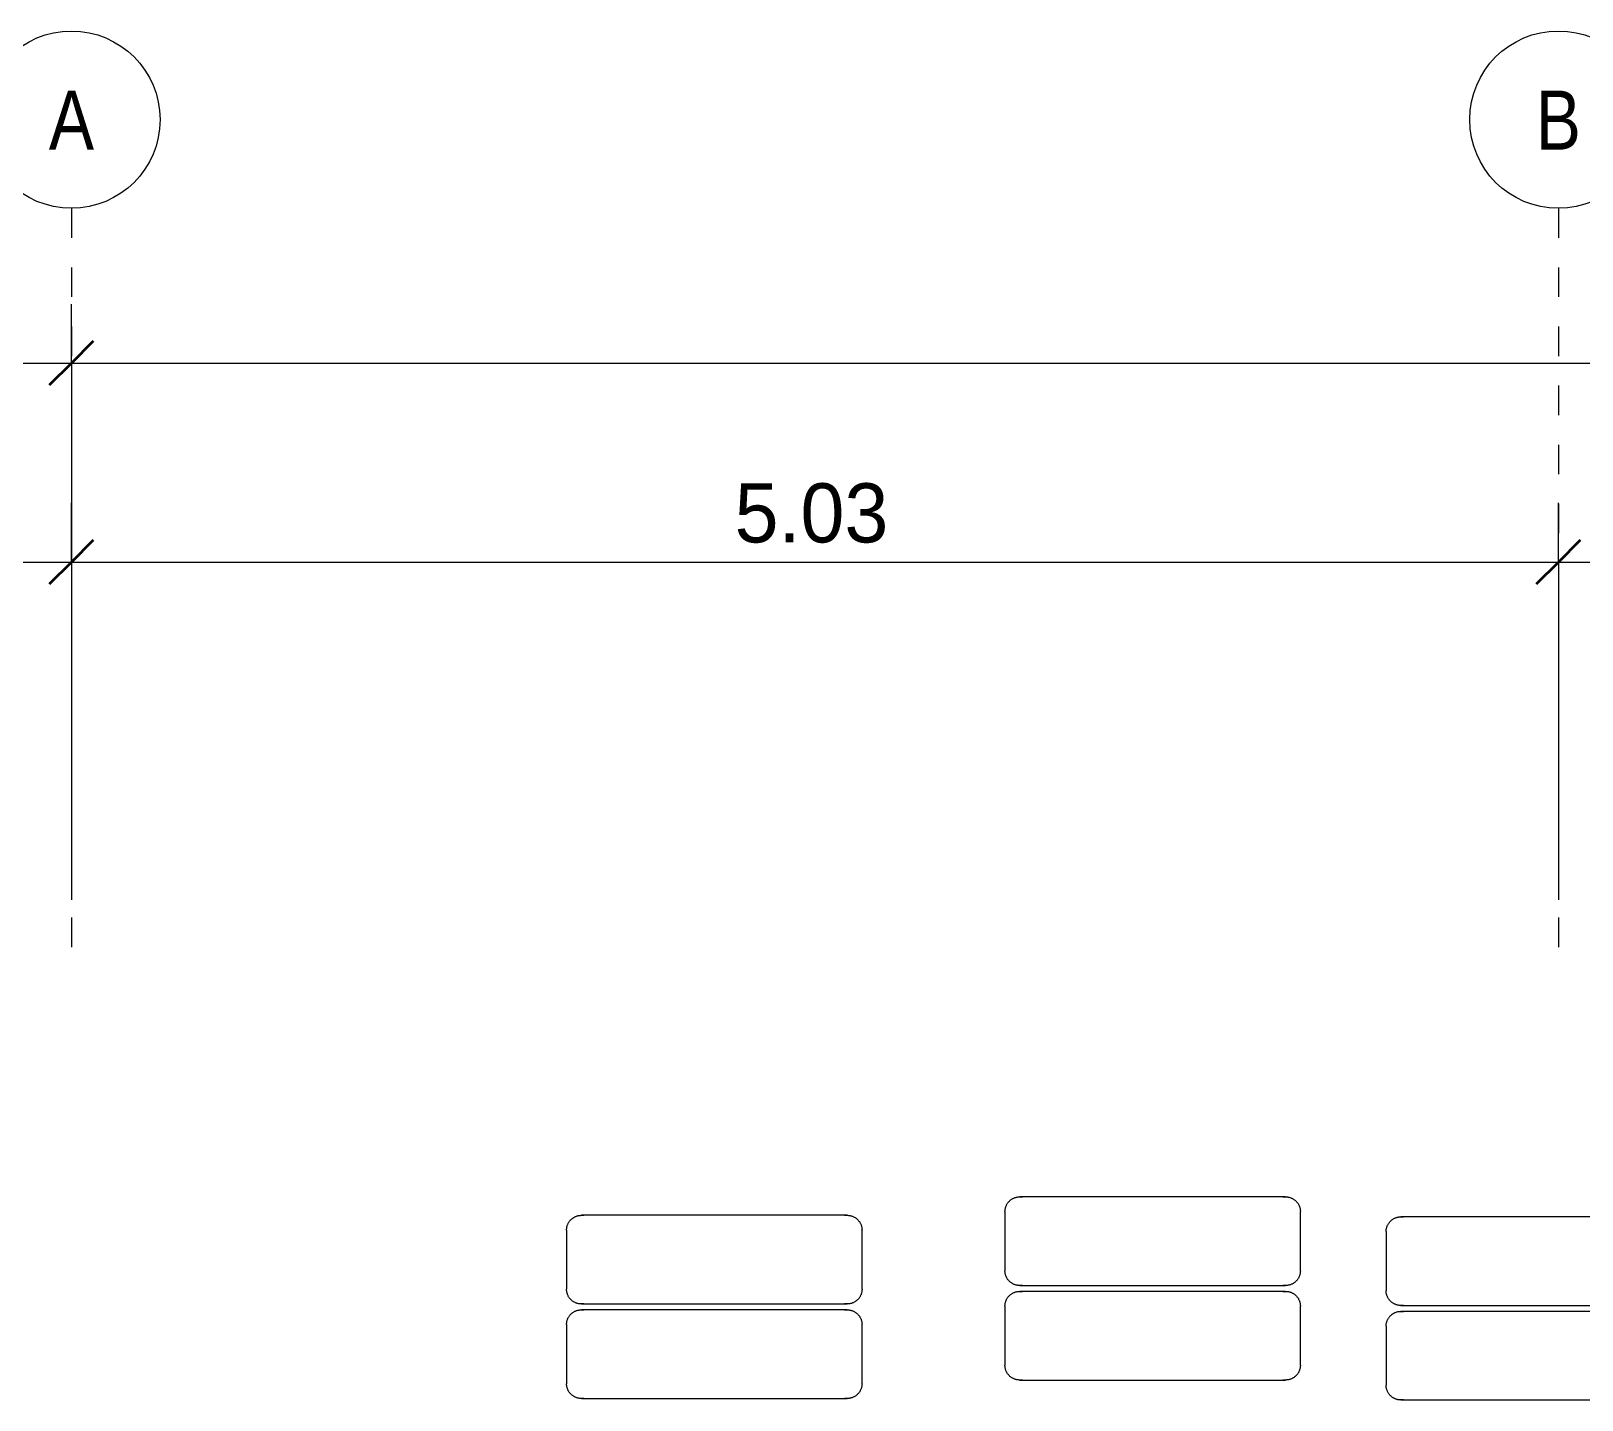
# Model space of a CAD drawing. Header units: metres. Extents: x -3 to 175, y -5 to 18.
# Drawn here: x 24.75 to 30, y 13.33 to 17.96 of the extents above; entities that cross this region are included whole.
import ezdxf

# ---------------------------------------------------------------- set-up
doc = ezdxf.new("R2010")
doc.units = ezdxf.units.M
doc.linetypes.add('Grid Line', pattern=[0.022225, 0.0127, -0.003175, 0.003175, -0.003175])
for name, color, linetype, lineweight in [('A-ANNO-DIMS', 7, 'Continuous', 9), ('A-ANNO-DIMS-100', 7, 'Continuous', 9), ('A-GENM', 7, 'Continuous', 9), ('S-GRID', 7, 'Continuous', 9), ('S-GRID-IDEN', 7, 'Continuous', 9)]:
    doc.layers.add(name, color=color, linetype=linetype, lineweight=lineweight)
doc.styles.add('Century Gothic_1', font='GOTHIC.TTF', dxfattribs={"height": 0.2})
doc.styles.add('Saira Condensed', font='SairaCondensed-Regular.ttf', dxfattribs={"height": 0.2})
doc.dimstyles.new('FCA_N_Cotas_E100', dxfattribs={"dimscale": 0.3048, "dimtxt": 0.208834, "dimasz": 0.492126, "dimexe": 0.656168, "dimexo": 0.656168, "dimgap": 0.032808, "dimtad": 1, "dimrnd": 0.01, "dimzin": 0, "dimdsep": 46, "dimtxsty": 'Century Gothic_1', "dimblk1": 'OBLIQUE', "dimblk2": 'OBLIQUE', "dimsah": 1, "dimcen": 0.09, "dimdle": 0.656168, "dimazin": 2, "dimtfac": 1, "dimtdec": 4, "dimtix": 1, "dimtmove": 0, "dimatfit": 3, "dimfxl": 1, "dimtvp": 1, "dimtolj": 1, "dimtzin": 0, "dimarcsym": 2})

# ---------------------------------------------------------------- blocks, each defined once
blk = doc.blocks.new('M_RVR_Neumatico - M_RVR_Neumatico-2622534-N-Estancos')
at = {"layer": 'A-GENM'}
for p, q in [((-0.5, 0.1), (-0.5, -0.1)), ((0.5, -0.1), (0.5, 0.1))]:
    blk.add_line(p, q, dxfattribs=at)
at = {"layer": 'A-GENM', "flags": 128}
for points in [[(-0.5, 0.1), (-0.5, 0.102), (-0.4998, 0.104), (-0.4996, 0.106), (-0.4994, 0.108), (-0.499, 0.1099), (-0.4986, 0.1119), (-0.4981, 0.1138), (-0.4975, 0.1157), (-0.4968, 0.1176), (-0.4961, 0.1195), (-0.4952, 0.1213), (-0.4943, 0.1231), (-0.4934, 0.1248), (-0.4924, 0.1266), (-0.4913, 0.1282), (-0.4901, 0.1299), (-0.4889, 0.1314), (-0.4876, 0.133), (-0.4862, 0.1344), (-0.4848, 0.1359), (-0.4834, 0.1372), (-0.4819, 0.1385), (-0.4803, 0.1398), (-0.4787, 0.141), (-0.477, 0.1421), (-0.4753, 0.1431), (-0.4736, 0.1441), (-0.4718, 0.145), (-0.47, 0.1458), (-0.4681, 0.1466), (-0.4662, 0.1473), (-0.4643, 0.1479), (-0.4624, 0.1484), (-0.4605, 0.1489), (-0.4585, 0.1493), (-0.4565, 0.1496), (-0.4545, 0.1498), (-0.4525, 0.1499), (-0.4505, 0.15), (-0.45, 0.15)], [(-0.45, 0.15), (-0.4496, 0.15), (-0.4486, 0.15), (-0.4468, 0.15), (-0.4443, 0.15), (-0.441, 0.15)], [(0.45, 0.15), (0.4496, 0.15), (0.4486, 0.15), (0.4468, 0.15), (0.4443, 0.15), (0.441, 0.15), (0.4371, 0.15), (0.4325, 0.15), (0.4272, 0.15), (0.4212, 0.15), (0.4145, 0.15), (0.4071, 0.15), (0.3991, 0.15), (0.3905, 0.15), (0.3813, 0.15), (0.3714, 0.15), (0.3609, 0.15), (0.3499, 0.15), (0.3383, 0.15), (0.3262, 0.15), (0.3135, 0.15), (0.3004, 0.15), (0.2867, 0.15), (0.2726, 0.15), (0.2581, 0.15), (0.2431, 0.15), (0.2278, 0.15), (0.2121, 0.15), (0.1961, 0.15), (0.1797, 0.15), (0.1631, 0.15), (0.1462, 0.15), (0.129, 0.15), (0.1117, 0.15), (0.0942, 0.15), (0.0765, 0.15), (0.0587, 0.15), (0.0408, 0.15), (0.0228, 0.15), (0.0049, 0.15), (-0.0131, 0.15), (-0.0311, 0.15), (-0.049, 0.15), (-0.0669, 0.15), (-0.0846, 0.15), (-0.1022, 0.15), (-0.1197, 0.15), (-0.1369, 0.15), (-0.154, 0.15), (-0.1708, 0.15), (-0.1873, 0.15), (-0.2035, 0.15), (-0.2194, 0.15), (-0.2349, 0.15), (-0.2501, 0.15), (-0.2648, 0.15), (-0.2792, 0.15), (-0.2931, 0.15), (-0.3065, 0.15), (-0.3194, 0.15), (-0.3318, 0.15), (-0.3437, 0.15), (-0.3551, 0.15), (-0.3658, 0.15), (-0.376, 0.15), (-0.3856, 0.15), (-0.3946, 0.15), (-0.4029, 0.15), (-0.4106, 0.15), (-0.4176, 0.15), (-0.424, 0.15), (-0.4297, 0.15), (-0.4347, 0.15), (-0.439, 0.15), (-0.4426, 0.15), (-0.4455, 0.15), (-0.4477, 0.15), (-0.4491, 0.15), (-0.4499, 0.15), (-0.45, 0.15)], [(0.4406, 0.15), (0.4426, 0.15), (0.4455, 0.15), (0.4477, 0.15), (0.4491, 0.15), (0.4499, 0.15), (0.45, 0.15)], [(0.45, 0.15), (0.452, 0.15), (0.454, 0.1498), (0.456, 0.1496), (0.458, 0.1494), (0.4599, 0.149), (0.4619, 0.1486), (0.4638, 0.1481), (0.4657, 0.1475), (0.4676, 0.1468), (0.4695, 0.1461), (0.4713, 0.1452), (0.4731, 0.1443), (0.4748, 0.1434), (0.4766, 0.1424), (0.4782, 0.1413), (0.4799, 0.1401), (0.4814, 0.1389), (0.483, 0.1376), (0.4844, 0.1362), (0.4859, 0.1348), (0.4872, 0.1334), (0.4885, 0.1319), (0.4898, 0.1303), (0.491, 0.1287), (0.4921, 0.127), (0.4931, 0.1253), (0.4941, 0.1236), (0.495, 0.1218), (0.4958, 0.12), (0.4966, 0.1181), (0.4973, 0.1162), (0.4979, 0.1143), (0.4984, 0.1124), (0.4989, 0.1105), (0.4993, 0.1085), (0.4996, 0.1065), (0.4998, 0.1045), (0.4999, 0.1025), (0.5, 0.1005), (0.5, 0.1)], [(-0.45, -0.15), (-0.452, -0.15), (-0.454, -0.1498), (-0.456, -0.1496), (-0.458, -0.1494), (-0.4599, -0.149), (-0.4619, -0.1486), (-0.4638, -0.1481), (-0.4657, -0.1475), (-0.4676, -0.1468), (-0.4695, -0.1461), (-0.4713, -0.1452), (-0.4731, -0.1443), (-0.4748, -0.1434), (-0.4766, -0.1424), (-0.4782, -0.1413), (-0.4799, -0.1401), (-0.4814, -0.1389), (-0.483, -0.1376), (-0.4844, -0.1362), (-0.4859, -0.1348), (-0.4872, -0.1334), (-0.4885, -0.1319), (-0.4898, -0.1303), (-0.491, -0.1287), (-0.4921, -0.127), (-0.4931, -0.1253), (-0.4941, -0.1236), (-0.495, -0.1218), (-0.4958, -0.12), (-0.4966, -0.1181), (-0.4973, -0.1162), (-0.4979, -0.1143), (-0.4984, -0.1124), (-0.4989, -0.1105), (-0.4993, -0.1085), (-0.4996, -0.1065), (-0.4998, -0.1045), (-0.4999, -0.1025), (-0.5, -0.1005), (-0.5, -0.1)], [(0.5, -0.1), (0.5, -0.102), (0.4998, -0.104), (0.4996, -0.106), (0.4994, -0.108), (0.499, -0.1099), (0.4986, -0.1119), (0.4981, -0.1138), (0.4975, -0.1157), (0.4968, -0.1176), (0.4961, -0.1195), (0.4952, -0.1213), (0.4943, -0.1231), (0.4934, -0.1248), (0.4924, -0.1266), (0.4913, -0.1282), (0.4901, -0.1299), (0.4889, -0.1314), (0.4876, -0.133), (0.4862, -0.1344), (0.4848, -0.1359), (0.4834, -0.1372), (0.4819, -0.1385), (0.4803, -0.1398), (0.4787, -0.141), (0.477, -0.1421), (0.4753, -0.1431), (0.4736, -0.1441), (0.4718, -0.145), (0.47, -0.1458), (0.4681, -0.1466), (0.4662, -0.1473), (0.4643, -0.1479), (0.4624, -0.1484), (0.4605, -0.1489), (0.4585, -0.1493), (0.4565, -0.1496), (0.4545, -0.1498), (0.4525, -0.1499), (0.4505, -0.15), (0.45, -0.15)], [(-0.441, -0.15), (-0.4426, -0.15), (-0.4455, -0.15), (-0.4477, -0.15), (-0.4491, -0.15), (-0.4499, -0.15), (-0.45, -0.15)], [(-0.45, -0.15), (-0.4496, -0.15), (-0.4486, -0.15), (-0.4468, -0.15), (-0.4443, -0.15), (-0.441, -0.15), (-0.4371, -0.15), (-0.4325, -0.15), (-0.4272, -0.15), (-0.4212, -0.15), (-0.4145, -0.15), (-0.4071, -0.15), (-0.3991, -0.15), (-0.3905, -0.15), (-0.3813, -0.15), (-0.3714, -0.15), (-0.3609, -0.15), (-0.3499, -0.15), (-0.3383, -0.15), (-0.3262, -0.15), (-0.3135, -0.15), (-0.3004, -0.15), (-0.2867, -0.15), (-0.2726, -0.15), (-0.2581, -0.15), (-0.2431, -0.15), (-0.2278, -0.15), (-0.2121, -0.15), (-0.1961, -0.15), (-0.1797, -0.15), (-0.1631, -0.15), (-0.1462, -0.15), (-0.129, -0.15), (-0.1117, -0.15), (-0.0942, -0.15), (-0.0765, -0.15), (-0.0587, -0.15), (-0.0408, -0.15), (-0.0228, -0.15), (-0.0049, -0.15), (0.0131, -0.15), (0.0311, -0.15), (0.049, -0.15), (0.0669, -0.15), (0.0846, -0.15), (0.1022, -0.15), (0.1197, -0.15), (0.1369, -0.15), (0.154, -0.15), (0.1708, -0.15), (0.1873, -0.15), (0.2035, -0.15), (0.2194, -0.15), (0.2349, -0.15), (0.2501, -0.15), (0.2648, -0.15), (0.2792, -0.15), (0.2931, -0.15), (0.3065, -0.15), (0.3194, -0.15), (0.3318, -0.15), (0.3437, -0.15), (0.3551, -0.15), (0.3658, -0.15), (0.376, -0.15), (0.3856, -0.15), (0.3946, -0.15), (0.4029, -0.15), (0.4106, -0.15), (0.4176, -0.15), (0.424, -0.15), (0.4297, -0.15), (0.4347, -0.15), (0.439, -0.15), (0.4426, -0.15), (0.4455, -0.15), (0.4477, -0.15), (0.4491, -0.15), (0.4499, -0.15), (0.45, -0.15)], [(0.45, -0.15), (0.4496, -0.15), (0.4486, -0.15), (0.4468, -0.15), (0.4443, -0.15), (0.441, -0.15)]]:
    blk.add_lwpolyline(points, dxfattribs=at)
blk = doc.blocks.new('Grid - 3mm-1144979-N-Estancos')
at = {"layer": 'S-GRID-IDEN', "color": 253, "true_color": 0xaaaaaa}
blk.add_circle((0, 0), 0.003, dxfattribs=at)
blk = doc.blocks.new('DIMBLOCK1-N-Estancos')
at = {"layer": 'A-ANNO-DIMS-100'}
for p, q in [((24.8836, 16.1671), (24.8836, 16.3671)), ((29.9165, 16.1671), (29.9165, 16.3671)), ((24.6836, 16.1671), (29.9165, 16.1671)), ((24.8836, 16.1671), (24.8836, 15.0242)), ((29.9165, 16.1671), (29.9165, 15.0242))]:
    blk.add_line(p, q, dxfattribs=at)
at = {"layer": 'A-ANNO-DIMS-100', "lineweight": 35}
for p, q in [((24.8836, 16.1671), (24.9586, 16.2421)), ((29.9165, 16.1671), (29.9915, 16.2421)), ((24.8836, 16.1671), (24.8086, 16.0921)), ((29.9165, 16.1671), (29.8415, 16.0921))]:
    blk.add_line(p, q, dxfattribs=at)
at = {"layer": 'A-ANNO-DIMS-100', "color": 0, "insert": (27.1283, 16.4334), "char_height": 0.2, "width": 0.652357, "attachment_point": 1, "line_spacing_factor": 0.984502, "style": 'Century Gothic_1'}
blk.add_mtext('5.03', dxfattribs=at)
blk = doc.blocks.new('_Oblique')
at = {"color": 0, "linetype": 'ByBlock', "lineweight": -2}
blk.add_line((-0.5, -0.5), (0.5, 0.5), dxfattribs=at)
blk = doc.blocks.new('DIMBLOCK2-N-Estancos')
at = {"layer": 'A-ANNO-DIMS-100'}
for p, q in [((29.9165, 16.1671), (29.9165, 16.3671)), ((36.815, 16.1671), (36.815, 16.3671)), ((29.9165, 16.1671), (36.815, 16.1671)), ((29.9165, 16.1671), (29.9165, 15.0242)), ((36.815, 16.1671), (36.815, 15.0242))]:
    blk.add_line(p, q, dxfattribs=at)
at = {"layer": 'A-ANNO-DIMS-100', "lineweight": 35}
for p, q in [((29.9165, 16.1671), (29.9915, 16.2421)), ((36.815, 16.1671), (36.89, 16.2421)), ((29.9165, 16.1671), (29.8415, 16.0921)), ((36.815, 16.1671), (36.74, 16.0921))]:
    blk.add_line(p, q, dxfattribs=at)
at = {"layer": 'A-ANNO-DIMS-100', "color": 0, "insert": (33.094, 16.4334), "char_height": 0.2, "width": 0.652357, "attachment_point": 1, "line_spacing_factor": 0.984502, "style": 'Century Gothic_1'}
blk.add_mtext('6.90', dxfattribs=at)
blk = doc.blocks.new('DIMBLOCK7-N-Estancos')
at = {"layer": 'A-ANNO-DIMS-100'}
for p, q in [((24.8836, 16.8402), (24.8836, 17.0402)), ((48.7073, 16.8402), (48.7073, 17.0402)), ((24.6836, 16.8402), (48.9073, 16.8402)), ((24.8836, 16.8402), (24.8836, 15.0242)), ((48.7073, 16.8402), (48.7073, 15.0242))]:
    blk.add_line(p, q, dxfattribs=at)
at = {"layer": 'A-ANNO-DIMS-100', "lineweight": 35}
for p, q in [((24.8836, 16.8402), (24.9586, 16.9152)), ((48.7073, 16.8402), (48.7823, 16.9152)), ((24.8836, 16.8402), (24.8086, 16.7652)), ((48.7073, 16.8402), (48.6323, 16.7652))]:
    blk.add_line(p, q, dxfattribs=at)
at = {"layer": 'A-ANNO-DIMS-100', "color": 0, "insert": (36.4458, 17.1066), "char_height": 0.2, "width": 0.839312, "attachment_point": 1, "line_spacing_factor": 0.984502, "style": 'Century Gothic_1'}
blk.add_mtext('23.82', dxfattribs=at)

msp = doc.modelspace()

# ---------------------------------------------------------------- linework, layer by layer
at = {"layer": 'S-GRID', "color": 254, "linetype": 'Grid Line', "true_color": 0xd4d4d4}
for p, q in [((24.8836, 17.3642), (24.8836, 14.8642)), ((29.9165, 17.3642), (29.9165, 14.8642))]:
    msp.add_line(p, q, dxfattribs=at)

# ---------------------------------------------------------------- block references
at = {"layer": 'A-GENM'}
for p in [(28.5434, 13.8686), (27.0596, 13.8061), (29.8336, 13.801), (28.5434, 13.5488), (27.0596, 13.4863), (29.8336, 13.4812)]:
    msp.add_blockref('M_RVR_Neumatico - M_RVR_Neumatico-2622534-N-Estancos', p, dxfattribs=at)
at = {"layer": 'S-GRID-IDEN', "color": 253, "true_color": 0xaaaaaa, "xscale": 99.99999999999993, "yscale": 99.99999999999993, "zscale": 99.99999999999993, "rotation": 180}
for p in [(24.8836, 17.6642), (29.9165, 17.6642)]:
    msp.add_blockref('Grid - 3mm-1144979-N-Estancos', p, dxfattribs=at)

# ---------------------------------------------------------------- texts
at = {"layer": 'S-GRID-IDEN', "color": 253, "true_color": 0xaaaaaa, "char_height": 0.2, "width": 0.176371, "attachment_point": 1, "style": 'Saira Condensed'}
for s, insert in [('A', (24.8074, 17.7627)), ('B', (29.8403, 17.7627))]:
    msp.add_mtext(s, dxfattribs=dict(at, insert=insert))

# ---------------------------------------------------------------- dimensions: what is measured, and where the dimension line sits
at = {"layer": 'A-ANNO-DIMS'}
for base, p1, p2, override, picture, middle in [((48.7073, 16.8402), (24.8836, 14.8242), (48.7073, 14.8242), {"dimpost": '<>', "dimfxl": 23.823665}, 'DIMBLOCK7-N-Estancos', (36.7955, 16.9553)), ((29.9165, 16.1671), (24.8836, 14.8242), (29.9165, 14.8242), {"dimpost": '<>', "dimfxl": 5.032882}, 'DIMBLOCK1-N-Estancos', (27.4001, 16.2821)), ((36.815, 16.1671), (29.9165, 14.8242), (36.815, 14.8242), {"dimpost": '<>', "dimfxl": 6.898516}, 'DIMBLOCK2-N-Estancos', (33.3658, 16.2821))]:
    dim = msp.add_linear_dim(base=base, p1=p1, p2=p2, dimstyle='FCA_N_Cotas_E100', override=override, dxfattribs=at)
    dim.commit()
    dim.dimension.update_dxf_attribs({"geometry": picture, "text_midpoint": middle})

doc.saveas('drawing.dxf')
